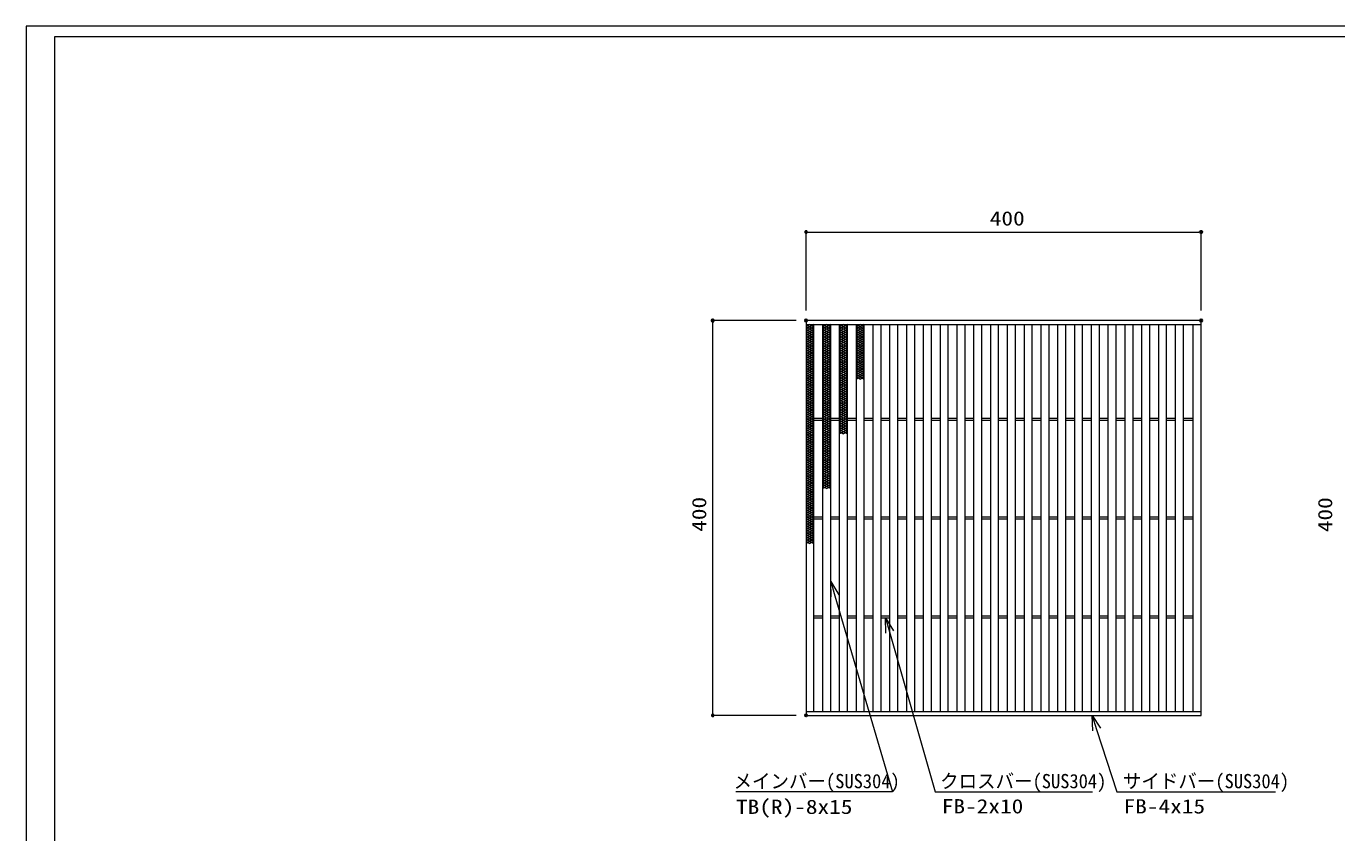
# Model space of a CAD drawing. Units: millimetres on the paper. Extents: x -216 to 216, y -153 to 153.
# Drawn here: x -215.3 to 50, y -10.8 to 152.6 of the extents above; entities that cross this region are included whole.
import ezdxf
from ezdxf.enums import TextEntityAlignment as Align

# ---------------------------------------------------------------- set-up
doc = ezdxf.new("R2010")
doc.units = ezdxf.units.MM
doc.header["$PDMODE"] = 32
doc.header["$PDSIZE"] = 0.5
for name, color, linetype, lineweight in [('0-0_A1FRAME', 1, 'Continuous', 9), ('0-2_蓋', 3, 'Continuous', 9), ('0-3_寸法', 4, 'Continuous', 9), ('0-4_0', 7, 'Continuous', 9)]:
    doc.layers.add(name, color=color, linetype=linetype, lineweight=lineweight)
doc.layers.add('0-5_Defpoints', color=7, linetype='Continuous')
doc.styles.add('ＭＳ ゴシック', font='')
doc.styles.get('ＭＳ ゴシック').set_extended_font_data('MS Gothic')

# ---------------------------------------------------------------- blocks, each defined once
blk = doc.blocks.new('_Dot')
at = {"layer": '0-4_0'}
for p, q in [((-0.5, 0), (-1, 0)), ((0.489, 0.1), (-0.489, 0.1)), ((0.399, 0.3), (-0.399, 0.3)), ((0.458, -0.199), (-0.458, -0.199)), ((0.3, -0.399), (-0.3, -0.399))]:
    blk.add_line(p, q, dxfattribs=at)
for points in [[(0.5, 0), (0.496, 0.063), (0.484, 0.124), (0.465, 0.184), (0.438, 0.241), (0.405, 0.294), (0.364, 0.342), (0.319, 0.385), (0.268, 0.422), (0.213, 0.452), (0.155, 0.476), (0.094, 0.491), (0.031, 0.499), (-0.031, 0.499), (-0.094, 0.491), (-0.155, 0.476), (-0.213, 0.452), (-0.268, 0.422), (-0.319, 0.385), (-0.364, 0.342), (-0.405, 0.294), (-0.438, 0.241), (-0.465, 0.184), (-0.484, 0.124), (-0.496, 0.063), (-0.5, 0), (0, 0)], [(-0.5, 0), (-0.496, -0.063), (-0.484, -0.124), (-0.465, -0.184), (-0.438, -0.241), (-0.405, -0.294), (-0.364, -0.342), (-0.319, -0.385), (-0.268, -0.422), (-0.213, -0.452), (-0.155, -0.476), (-0.094, -0.491), (-0.031, -0.499), (0.031, -0.499), (0.094, -0.491), (0.155, -0.476), (0.213, -0.452), (0.268, -0.422), (0.319, -0.385), (0.364, -0.342), (0.405, -0.294), (0.438, -0.241), (0.465, -0.184), (0.484, -0.124), (0.496, -0.063), (0.5, 0), (0, 0)]]:
    blk.add_lwpolyline(points, close=True, dxfattribs=at)
blk = doc.blocks.new('U30')
at = {"layer": '0-2_蓋'}
for p, q in [((0, 5.543), (-0.8, 5.081)), ((-0.8, 5.543), (0.8, 4.619)), ((0.8, 5.543), (-0.8, 4.619)), ((0, 5.543), (0.8, 5.081)), ((-0.8, 5.081), (0.8, 4.157)), ((-0.8, 4.619), (0.8, 3.695)), ((0.8, 4.157), (-0.8, 3.233)), ((0.8, 3.695), (-0.8, 2.771)), ((-0.8, 3.233), (0.8, 2.309)), ((0.8, 3.233), (-0.8, 2.309)), ((-0.8, 2.771), (0.8, 1.848)), ((-0.8, 2.309), (0.8, 1.386)), ((0.8, -3.695), (-0.8, -4.619)), ((0.8, -4.157), (-0.8, -5.081)), ((0.8, -4.619), (-0.8, -5.543)), ((-0.8, -4.619), (0.8, -5.543)), ((-0.8, -5.081), (0, -5.543)), ((0.8, -5.081), (0, -5.543))]:
    blk.add_line(p, q, dxfattribs=at)
for points in [[(0.8, 5.081), (-0.8, 4.157), (0.8, 3.233)], [(0.8, 4.619), (-0.8, 3.695), (0.8, 2.771)], [(0.8, 2.771), (-0.8, 1.848), (0.8, 0.924)], [(0.8, 2.309), (-0.8, 1.386), (0.8, 0.462)], [(0.8, 1.848), (-0.8, 0.924), (0.8, 0)], [(0.8, 1.386), (-0.8, 0.462), (0.8, -0.462)], [(0.8, 0.924), (-0.8, 0), (0.8, -0.924)], [(0.8, 0.462), (-0.8, -0.462), (0.8, -1.386)], [(0.8, 0), (-0.8, -0.924), (0.8, -1.848)], [(0.8, -0.462), (-0.8, -1.386), (0.8, -2.309)], [(0.8, -0.924), (-0.8, -1.848), (0.8, -2.771)], [(0.8, -1.386), (-0.8, -2.309), (0.8, -3.233)], [(0.8, -1.848), (-0.8, -2.771), (0.8, -3.695)], [(0.8, -2.309), (-0.8, -3.233), (0.8, -4.157)], [(0.8, -2.771), (-0.8, -3.695), (0.8, -4.619)], [(0.8, -3.233), (-0.8, -4.157), (0.8, -5.081)]]:
    blk.add_lwpolyline(points, dxfattribs=at)
blk = doc.blocks.new('U31')
at = {"layer": '0-2_蓋'}
for p in [(0, 0), (0, -11.085), (0, -22.17), (0, -33.255)]:
    blk.add_blockref('U30', p, dxfattribs=at)
blk = doc.blocks.new('U33')
at = {"layer": '0-2_蓋'}
for p, q in [((0, 5.543), (-0.8, 5.081)), ((-0.8, 5.543), (0.8, 4.619)), ((0.8, 5.543), (-0.8, 4.619)), ((0, 5.543), (0.8, 5.081)), ((-0.8, 5.081), (0.8, 4.157)), ((-0.8, 4.619), (0.8, 3.695)), ((0.8, 4.157), (-0.8, 3.233)), ((0.8, 3.695), (-0.8, 2.771)), ((-0.8, 3.233), (0.8, 2.309)), ((0.8, 3.233), (-0.8, 2.309)), ((-0.8, 2.771), (0.8, 1.848)), ((-0.8, 2.309), (0.8, 1.386)), ((0.8, -3.695), (-0.8, -4.619)), ((0.8, -4.157), (-0.8, -5.081)), ((0.8, -4.619), (-0.8, -5.543)), ((-0.8, -4.619), (0.8, -5.543)), ((-0.8, -5.081), (0, -5.543)), ((0.8, -5.081), (0, -5.543))]:
    blk.add_line(p, q, dxfattribs=at)
for points in [[(0.8, 5.081), (-0.8, 4.157), (0.8, 3.233)], [(0.8, 4.619), (-0.8, 3.695), (0.8, 2.771)], [(0.8, 2.771), (-0.8, 1.848), (0.8, 0.924)], [(0.8, 2.309), (-0.8, 1.386), (0.8, 0.462)], [(0.8, 1.848), (-0.8, 0.924), (0.8, 0)], [(0.8, 1.386), (-0.8, 0.462), (0.8, -0.462)], [(0.8, 0.924), (-0.8, 0), (0.8, -0.924)], [(0.8, 0.462), (-0.8, -0.462), (0.8, -1.386)], [(0.8, 0), (-0.8, -0.924), (0.8, -1.848)], [(0.8, -0.462), (-0.8, -1.386), (0.8, -2.309)], [(0.8, -0.924), (-0.8, -1.848), (0.8, -2.771)], [(0.8, -1.386), (-0.8, -2.309), (0.8, -3.233)], [(0.8, -1.848), (-0.8, -2.771), (0.8, -3.695)], [(0.8, -2.309), (-0.8, -3.233), (0.8, -4.157)], [(0.8, -2.771), (-0.8, -3.695), (0.8, -4.619)], [(0.8, -3.233), (-0.8, -4.157), (0.8, -5.081)]]:
    blk.add_lwpolyline(points, dxfattribs=at)
blk = doc.blocks.new('U32')
at = {"layer": '0-2_蓋'}
for p in [(0, 0), (0, -11.085), (0, -22.17)]:
    blk.add_blockref('U33', p, dxfattribs=at)
blk = doc.blocks.new('U34')
at = {"layer": '0-2_蓋'}
for p, q in [((0, 5.543), (-0.8, 5.081)), ((-0.8, 5.543), (0.8, 4.619)), ((0.8, 5.543), (-0.8, 4.619)), ((0, 5.543), (0.8, 5.081)), ((-0.8, 5.081), (0.8, 4.157)), ((-0.8, 4.619), (0.8, 3.695)), ((0.8, 4.157), (-0.8, 3.233)), ((0.8, 3.695), (-0.8, 2.771)), ((-0.8, 3.233), (0.8, 2.309)), ((0.8, 3.233), (-0.8, 2.309)), ((-0.8, 2.771), (0.8, 1.848)), ((-0.8, 2.309), (0.8, 1.386)), ((0.8, -3.695), (-0.8, -4.619)), ((0.8, -4.157), (-0.8, -5.081)), ((0.8, -4.619), (-0.8, -5.543)), ((-0.8, -4.619), (0.8, -5.543)), ((-0.8, -5.081), (0, -5.543)), ((0.8, -5.081), (0, -5.543))]:
    blk.add_line(p, q, dxfattribs=at)
for points in [[(0.8, 5.081), (-0.8, 4.157), (0.8, 3.233)], [(0.8, 4.619), (-0.8, 3.695), (0.8, 2.771)], [(0.8, 2.771), (-0.8, 1.848), (0.8, 0.924)], [(0.8, 2.309), (-0.8, 1.386), (0.8, 0.462)], [(0.8, 1.848), (-0.8, 0.924), (0.8, 0)], [(0.8, 1.386), (-0.8, 0.462), (0.8, -0.462)], [(0.8, 0.924), (-0.8, 0), (0.8, -0.924)], [(0.8, 0.462), (-0.8, -0.462), (0.8, -1.386)], [(0.8, 0), (-0.8, -0.924), (0.8, -1.848)], [(0.8, -0.462), (-0.8, -1.386), (0.8, -2.309)], [(0.8, -0.924), (-0.8, -1.848), (0.8, -2.771)], [(0.8, -1.386), (-0.8, -2.309), (0.8, -3.233)], [(0.8, -1.848), (-0.8, -2.771), (0.8, -3.695)], [(0.8, -2.309), (-0.8, -3.233), (0.8, -4.157)], [(0.8, -2.771), (-0.8, -3.695), (0.8, -4.619)], [(0.8, -3.233), (-0.8, -4.157), (0.8, -5.081)]]:
    blk.add_lwpolyline(points, dxfattribs=at)
blk = doc.blocks.new('U35')
at = {"layer": '0-2_蓋'}
for p in [(0, 0), (0, -11.085)]:
    blk.add_blockref('U34', p, dxfattribs=at)
blk = doc.blocks.new('U36')
at = {"layer": '0-2_蓋'}
for p, q in [((0, 5.543), (-0.8, 5.081)), ((-0.8, 5.543), (0.8, 4.619)), ((0.8, 5.543), (-0.8, 4.619)), ((0, 5.543), (0.8, 5.081)), ((-0.8, 5.081), (0.8, 4.157)), ((-0.8, 4.619), (0.8, 3.695)), ((0.8, 4.157), (-0.8, 3.233)), ((0.8, 3.695), (-0.8, 2.771)), ((-0.8, 3.233), (0.8, 2.309)), ((0.8, 3.233), (-0.8, 2.309)), ((-0.8, 2.771), (0.8, 1.848)), ((-0.8, 2.309), (0.8, 1.386)), ((0.8, -3.695), (-0.8, -4.619)), ((0.8, -4.157), (-0.8, -5.081)), ((0.8, -4.619), (-0.8, -5.543)), ((-0.8, -4.619), (0.8, -5.543)), ((-0.8, -5.081), (0, -5.543)), ((0.8, -5.081), (0, -5.543))]:
    blk.add_line(p, q, dxfattribs=at)
for points in [[(0.8, 5.081), (-0.8, 4.157), (0.8, 3.233)], [(0.8, 4.619), (-0.8, 3.695), (0.8, 2.771)], [(0.8, 2.771), (-0.8, 1.848), (0.8, 0.924)], [(0.8, 2.309), (-0.8, 1.386), (0.8, 0.462)], [(0.8, 1.848), (-0.8, 0.924), (0.8, 0)], [(0.8, 1.386), (-0.8, 0.462), (0.8, -0.462)], [(0.8, 0.924), (-0.8, 0), (0.8, -0.924)], [(0.8, 0.462), (-0.8, -0.462), (0.8, -1.386)], [(0.8, 0), (-0.8, -0.924), (0.8, -1.848)], [(0.8, -0.462), (-0.8, -1.386), (0.8, -2.309)], [(0.8, -0.924), (-0.8, -1.848), (0.8, -2.771)], [(0.8, -1.386), (-0.8, -2.309), (0.8, -3.233)], [(0.8, -1.848), (-0.8, -2.771), (0.8, -3.695)], [(0.8, -2.309), (-0.8, -3.233), (0.8, -4.157)], [(0.8, -2.771), (-0.8, -3.695), (0.8, -4.619)], [(0.8, -3.233), (-0.8, -4.157), (0.8, -5.081)]]:
    blk.add_lwpolyline(points, dxfattribs=at)
blk = doc.blocks.new('U37')
at = {"layer": '0-2_蓋'}
blk.add_blockref('U36', (0, 0), dxfattribs=at)
blk = doc.blocks.new('MLeader3')
at = {"layer": '0-3_寸法'}
for p, q in [((-52.451, 40.132), (-51.606, 37.253)), ((-40.31, -2.443), (-71.69, -2.443))]:
    blk.add_line(p, q, dxfattribs=at)
for points in [[(-52.377, 37.027), (-52.451, 40.132), (-50.835, 37.48)], [(-51.606, 37.253), (-39.95, -2.443), (-40.31, -2.443)]]:
    blk.add_lwpolyline(points, dxfattribs=at)
at = {"layer": '0-3_寸法', "style": 'ＭＳ ゴシック'}
for s, width, p in [('メインバー(SUS304)', 0.95, (-72.131, -2.598)), ('TB(R)-8x15', 1.2, (-71.63, -7.798))]:
    blk.add_text(s, height=2.889, dxfattribs=dict(at, width=width)).set_placement(p, align=Align.BOTTOM_LEFT)
blk = doc.blocks.new('MLeader4')
at = {"layer": '0-3_寸法'}
for p, q in [((-41.351, 32.821), (-40.531, 29.935)), ((-30.971, -2.443), (0.575, -2.443))]:
    blk.add_line(p, q, dxfattribs=at)
for points in [[(-41.304, 29.715), (-41.351, 32.821), (-39.758, 30.155)], [(-40.531, 29.935), (-31.331, -2.443), (-30.971, -2.443)]]:
    blk.add_lwpolyline(points, dxfattribs=at)
at = {"layer": '0-3_寸法', "style": 'ＭＳ ゴシック'}
for s, width, p in [('クロスバー(SUS304)', 0.95, (-30.305, -2.598)), ('FB-2x10', 1.2, (-29.971, -7.689))]:
    blk.add_text(s, height=2.889, dxfattribs=dict(at, width=width)).set_placement(p, align=Align.BOTTOM_LEFT)
blk = doc.blocks.new('MLeader5')
at = {"layer": '0-3_寸法'}
for p, q in [((0.45, 13.021), (1.378, 10.168)), ((5.837, -2.443), (37.575, -2.443))]:
    blk.add_line(p, q, dxfattribs=at)
for points in [[(0.613, 9.919), (0.45, 13.021), (2.142, 10.416)], [(1.378, 10.168), (5.477, -2.443), (5.837, -2.443)]]:
    blk.add_lwpolyline(points, dxfattribs=at)
at = {"layer": '0-3_寸法', "style": 'ＭＳ ゴシック'}
for s, width, p in [('サイドバー(SUS304)', 0.95, (6.695, -2.598)), ('FB-4x15', 1.2, (6.837, -7.709))]:
    blk.add_text(s, height=2.889, dxfattribs=dict(at, width=width)).set_placement(p, align=Align.BOTTOM_LEFT)

msp = doc.modelspace()

# ---------------------------------------------------------------- linework, layer by layer
at = {"layer": '0-0_A1FRAME'}
msp.add_line((-209.583, 150.491), (-209.583, -150.491), dxfattribs=at)
msp.add_lwpolyline([(-215.33, 152.646), (-215.33, -152.646), (215.33, -152.646), (215.33, 152.646)], close=True, dxfattribs=at)
msp.add_lwpolyline([(199.525, -150.491), (199.525, 150.491), (-209.583, 150.491)], dxfattribs=at)
at = {"layer": '0-2_蓋'}
for p, q in [((-57.451, 92.221), (22.549, 92.221)), ((-55.851, 13.821), (-55.851, 92.221)), ((-54.051, 13.821), (-54.051, 92.221)), ((-52.451, 13.821), (-52.451, 92.221)), ((-50.651, 13.821), (-50.651, 92.221)), ((-49.051, 13.821), (-49.051, 92.221)), ((-47.251, 13.821), (-47.251, 92.221)), ((-45.651, 13.821), (-45.651, 92.221)), ((-43.851, 13.821), (-43.851, 92.221)), ((-42.251, 13.821), (-42.251, 92.221)), ((-40.451, 13.821), (-40.451, 92.221)), ((-38.851, 13.821), (-38.851, 92.221)), ((-37.051, 13.821), (-37.051, 92.221)), ((-35.451, 13.821), (-35.451, 92.221)), ((-33.651, 13.821), (-33.651, 92.221)), ((-32.051, 13.821), (-32.051, 92.221)), ((-30.251, 13.821), (-30.251, 92.221)), ((-28.651, 13.821), (-28.651, 92.221)), ((-26.851, 13.821), (-26.851, 92.221)), ((-25.251, 13.821), (-25.251, 92.221)), ((-23.451, 13.821), (-23.451, 92.221)), ((-21.851, 13.821), (-21.851, 92.221)), ((-20.051, 13.821), (-20.051, 92.221)), ((-18.451, 13.821), (-18.451, 92.221)), ((-16.651, 13.821), (-16.651, 92.221)), ((-15.051, 13.821), (-15.051, 92.221)), ((-13.251, 13.821), (-13.251, 92.221)), ((-11.651, 13.821), (-11.651, 92.221)), ((-9.851, 13.821), (-9.851, 92.221)), ((-8.251, 13.821), (-8.251, 92.221)), ((-6.451, 13.821), (-6.451, 92.221)), ((-4.851, 13.821), (-4.851, 92.221)), ((-3.051, 13.821), (-3.051, 92.221)), ((-1.451, 13.821), (-1.451, 92.221)), ((0.349, 13.821), (0.349, 92.221)), ((1.949, 13.821), (1.949, 92.221)), ((3.749, 13.821), (3.749, 92.221)), ((5.349, 13.821), (5.349, 92.221)), ((7.149, 13.821), (7.149, 92.221)), ((8.749, 13.821), (8.749, 92.221)), ((10.549, 13.821), (10.549, 92.221)), ((12.149, 13.821), (12.149, 92.221)), ((13.949, 13.821), (13.949, 92.221)), ((15.549, 13.821), (15.549, 92.221)), ((17.349, 13.821), (17.349, 92.221)), ((18.949, 13.821), (18.949, 92.221)), ((20.949, 13.821), (20.949, 92.221)), ((-55.851, 73.221), (-54.051, 73.221)), ((-55.851, 72.821), (-54.051, 72.821)), ((-52.451, 73.221), (-50.651, 73.221)), ((-52.451, 72.821), (-50.651, 72.821)), ((-49.051, 73.221), (-47.251, 73.221)), ((-49.051, 72.821), (-47.251, 72.821)), ((-45.651, 73.221), (-43.851, 73.221)), ((-45.651, 72.821), (-43.851, 72.821)), ((-42.251, 73.221), (-40.451, 73.221)), ((-42.251, 72.821), (-40.451, 72.821)), ((-38.851, 73.221), (-37.051, 73.221)), ((-38.851, 72.821), (-37.051, 72.821)), ((-35.451, 73.221), (-33.651, 73.221)), ((-35.451, 72.821), (-33.651, 72.821)), ((-32.051, 73.221), (-30.251, 73.221)), ((-32.051, 72.821), (-30.251, 72.821)), ((-28.651, 73.221), (-26.851, 73.221)), ((-28.651, 72.821), (-26.851, 72.821)), ((-25.251, 73.221), (-23.451, 73.221)), ((-25.251, 72.821), (-23.451, 72.821)), ((-21.851, 73.221), (-20.051, 73.221)), ((-21.851, 72.821), (-20.051, 72.821)), ((-18.451, 73.221), (-16.651, 73.221)), ((-18.451, 72.821), (-16.651, 72.821)), ((-15.051, 73.221), (-13.251, 73.221)), ((-15.051, 72.821), (-13.251, 72.821)), ((-11.651, 73.221), (-9.851, 73.221)), ((-11.651, 72.821), (-9.851, 72.821)), ((-8.251, 73.221), (-6.451, 73.221)), ((-8.251, 72.821), (-6.451, 72.821)), ((-4.851, 73.221), (-3.051, 73.221)), ((-4.851, 72.821), (-3.051, 72.821)), ((-1.451, 73.221), (0.349, 73.221)), ((-1.451, 72.821), (0.349, 72.821)), ((1.949, 73.221), (3.749, 73.221)), ((1.949, 72.821), (3.749, 72.821)), ((5.349, 73.221), (7.149, 73.221)), ((5.349, 72.821), (7.149, 72.821)), ((8.749, 73.221), (10.549, 73.221)), ((8.749, 72.821), (10.549, 72.821)), ((12.149, 73.221), (13.949, 73.221)), ((12.149, 72.821), (13.949, 72.821)), ((15.549, 73.221), (17.349, 73.221)), ((15.549, 72.821), (17.349, 72.821)), ((18.949, 73.221), (20.949, 73.221)), ((18.949, 72.821), (20.949, 72.821)), ((-55.851, 53.221), (-54.051, 53.221)), ((-52.451, 53.221), (-50.651, 53.221)), ((-49.051, 53.221), (-47.251, 53.221)), ((-45.651, 53.221), (-43.851, 53.221)), ((-42.251, 53.221), (-40.451, 53.221)), ((-38.851, 53.221), (-37.051, 53.221)), ((-35.451, 53.221), (-33.651, 53.221)), ((-32.051, 53.221), (-30.251, 53.221)), ((-28.651, 53.221), (-26.851, 53.221)), ((-25.251, 53.221), (-23.451, 53.221)), ((-21.851, 53.221), (-20.051, 53.221)), ((-18.451, 53.221), (-16.651, 53.221)), ((-15.051, 53.221), (-13.251, 53.221)), ((-11.651, 53.221), (-9.851, 53.221)), ((-8.251, 53.221), (-6.451, 53.221)), ((-4.851, 53.221), (-3.051, 53.221)), ((-1.451, 53.221), (0.349, 53.221)), ((1.949, 53.221), (3.749, 53.221)), ((5.349, 53.221), (7.149, 53.221)), ((8.749, 53.221), (10.549, 53.221)), ((12.149, 53.221), (13.949, 53.221)), ((15.549, 53.221), (17.349, 53.221)), ((18.949, 53.221), (20.949, 53.221)), ((-55.851, 52.821), (-54.051, 52.821)), ((-52.451, 52.821), (-50.651, 52.821)), ((-49.051, 52.821), (-47.251, 52.821)), ((-45.651, 52.821), (-43.851, 52.821)), ((-42.251, 52.821), (-40.451, 52.821)), ((-38.851, 52.821), (-37.051, 52.821)), ((-35.451, 52.821), (-33.651, 52.821)), ((-32.051, 52.821), (-30.251, 52.821)), ((-28.651, 52.821), (-26.851, 52.821)), ((-25.251, 52.821), (-23.451, 52.821)), ((-21.851, 52.821), (-20.051, 52.821)), ((-18.451, 52.821), (-16.651, 52.821)), ((-15.051, 52.821), (-13.251, 52.821)), ((-11.651, 52.821), (-9.851, 52.821)), ((-8.251, 52.821), (-6.451, 52.821)), ((-4.851, 52.821), (-3.051, 52.821)), ((-1.451, 52.821), (0.349, 52.821)), ((1.949, 52.821), (3.749, 52.821)), ((5.349, 52.821), (7.149, 52.821)), ((8.749, 52.821), (10.549, 52.821)), ((12.149, 52.821), (13.949, 52.821)), ((15.549, 52.821), (17.349, 52.821)), ((18.949, 52.821), (20.949, 52.821)), ((-55.851, 33.221), (-54.051, 33.221)), ((-55.851, 32.821), (-54.051, 32.821)), ((-52.451, 33.221), (-50.651, 33.221)), ((-52.451, 32.821), (-50.651, 32.821)), ((-49.051, 33.221), (-47.251, 33.221)), ((-49.051, 32.821), (-47.251, 32.821)), ((-45.651, 33.221), (-43.851, 33.221)), ((-45.651, 32.821), (-43.851, 32.821)), ((-42.251, 33.221), (-40.451, 33.221)), ((-42.251, 32.821), (-40.451, 32.821)), ((-38.851, 33.221), (-37.051, 33.221)), ((-38.851, 32.821), (-37.051, 32.821)), ((-35.451, 33.221), (-33.651, 33.221)), ((-35.451, 32.821), (-33.651, 32.821)), ((-32.051, 33.221), (-30.251, 33.221)), ((-32.051, 32.821), (-30.251, 32.821)), ((-28.651, 33.221), (-26.851, 33.221)), ((-28.651, 32.821), (-26.851, 32.821)), ((-25.251, 33.221), (-23.451, 33.221)), ((-25.251, 32.821), (-23.451, 32.821)), ((-21.851, 33.221), (-20.051, 33.221)), ((-21.851, 32.821), (-20.051, 32.821)), ((-18.451, 33.221), (-16.651, 33.221)), ((-18.451, 32.821), (-16.651, 32.821)), ((-15.051, 33.221), (-13.251, 33.221)), ((-15.051, 32.821), (-13.251, 32.821)), ((-11.651, 33.221), (-9.851, 33.221)), ((-11.651, 32.821), (-9.851, 32.821)), ((-8.251, 33.221), (-6.451, 33.221)), ((-8.251, 32.821), (-6.451, 32.821)), ((-4.851, 33.221), (-3.051, 33.221)), ((-4.851, 32.821), (-3.051, 32.821)), ((-1.451, 33.221), (0.349, 33.221)), ((-1.451, 32.821), (0.349, 32.821)), ((1.949, 33.221), (3.749, 33.221)), ((1.949, 32.821), (3.749, 32.821)), ((5.349, 33.221), (7.149, 33.221)), ((5.349, 32.821), (7.149, 32.821)), ((8.749, 33.221), (10.549, 33.221)), ((8.749, 32.821), (10.549, 32.821)), ((12.149, 33.221), (13.949, 33.221)), ((12.149, 32.821), (13.949, 32.821)), ((15.549, 33.221), (17.349, 33.221)), ((15.549, 32.821), (17.349, 32.821)), ((18.949, 33.221), (20.949, 33.221)), ((18.949, 32.821), (20.949, 32.821)), ((-57.451, 13.821), (22.549, 13.821))]:
    msp.add_line(p, q, dxfattribs=at)
msp.add_lwpolyline([(-57.451, 13.021), (22.549, 13.021), (22.549, 93.021), (-57.451, 93.021)], close=True, dxfattribs=at)
at = {"layer": '0-3_寸法'}
for p, q in [((-57.451, 95.021), (-57.451, 110.954)), ((-56.951, 110.954), (22.049, 110.954)), ((22.549, 95.021), (22.549, 110.954)), ((-59.451, 93.021), (-76.339, 93.021)), ((-76.339, 13.521), (-76.339, 92.521)), ((-59.451, 13.021), (-76.339, 13.021))]:
    msp.add_line(p, q, dxfattribs=at)
at = {"layer": '0-5_Defpoints'}
for p in [(22.549, 110.954), (-76.339, 93.021), (-57.451, 93.021), (-57.451, 93.021), (22.549, 93.021), (-57.451, 13.021)]:
    msp.add_point(p, dxfattribs=at)

# ---------------------------------------------------------------- block references
at = {"layer": '0-2_蓋'}
for name, p in [('U31', (-56.651, 86.678)), ('U32', (-53.251, 86.678)), ('U35', (-49.851, 86.678)), ('U37', (-46.451, 86.678))]:
    msp.add_blockref(name, p, dxfattribs=at)
at = {"layer": '0-3_寸法', "xscale": 0.5, "yscale": 0.5}
for p, rotation in [((-57.451, 110.954), 180), ((-76.339, 93.021), 90), ((-76.339, 13.021), 270)]:
    msp.add_blockref('_Dot', p, dxfattribs=dict(at, rotation=rotation))
msp.add_blockref('_Dot', (22.549, 110.954), dxfattribs=at)
at = {"layer": '0-3_寸法'}
for name in ['MLeader3', 'MLeader4', 'MLeader5']:
    msp.add_blockref(name, (0, 0), dxfattribs=at)

# ---------------------------------------------------------------- texts
at = {"layer": '0-3_寸法', "style": 'ＭＳ ゴシック', "width": 1.2}
msp.add_text('400', height=2.889, dxfattribs=at).set_placement((-20.251, 111.398), align=Align.BOTTOM_LEFT)
for p in [(-76.784, 50.221), (49.947, 50.141)]:
    msp.add_text('400', height=2.889, rotation=90, dxfattribs=at).set_placement(p, align=Align.BOTTOM_LEFT)

doc.saveas('drawing.dxf')
